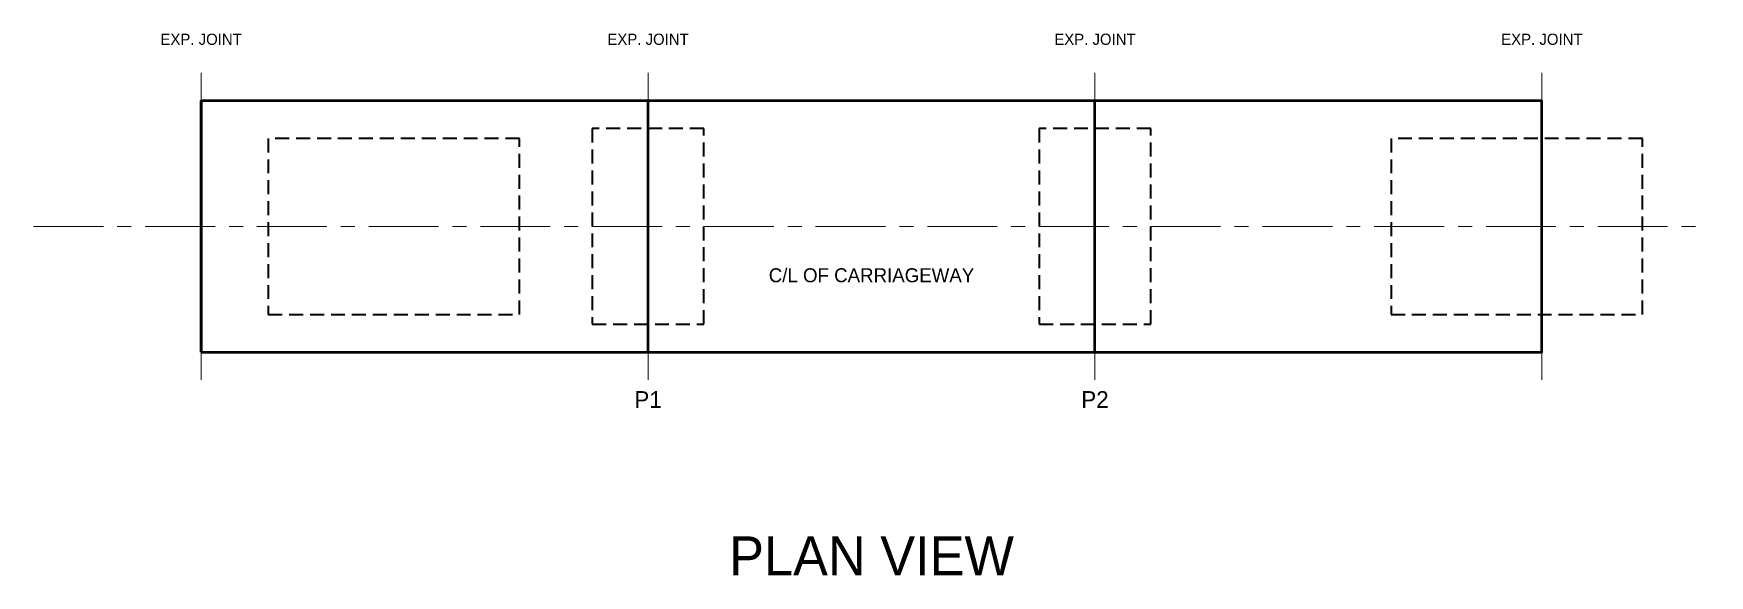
# Model space of a CAD drawing. Header units: metres. Extents: x -28 to 40, y -14 to 313.
# Drawn here: x -3 to 27, y -14 to -4.3 of the extents above.
import ezdxf
from ezdxf.enums import TextEntityAlignment as Align

# ---------------------------------------------------------------- set-up
doc = ezdxf.new("R2010")
doc.units = ezdxf.units.M
doc.linetypes.add('CENTER', pattern=[2, 1.25, -0.25, 0.25, -0.25])
doc.linetypes.add('HIDDEN', pattern=[0.375, 0.25, -0.125])
for name, color, linetype, lineweight in [('A-DIM', 1, 'CONTINUOUS', 18), ('A-GRID', 8, 'CENTER', 15), ('A-TEXT', 7, 'CONTINUOUS', 18), ('S-ABUT', 5, 'CONTINUOUS', 50), ('S-DECK', 4, 'CONTINUOUS', 50), ('S-FNDTN', 2, 'HIDDEN', 35), ('S-PIER', 3, 'CONTINUOUS', 50)]:
    doc.layers.add(name, color=color, linetype=linetype, lineweight=lineweight)

msp = doc.modelspace()

# ---------------------------------------------------------------- linework, layer by layer
at = {"layer": 'A-DIM', "linetype": 'CONTINUOUS'}
for p, q in [((0, -10.5), (0, -5)), ((8, -10.5), (8, -5)), ((16, -10.5), (16, -5)), ((24, -10.5), (24, -5))]:
    msp.add_line(p, q, dxfattribs=at)
at = {"layer": 'A-GRID', "linetype": 'CENTER'}
msp.add_line((-3, -7.75), (27, -7.75), dxfattribs=at)
at = {"layer": 'S-ABUT', "linetype": 'CONTINUOUS'}
for p, q in [((0, -10), (0, -5.5)), ((24, -10), (24, -5.5))]:
    msp.add_line(p, q, dxfattribs=at)
at = {"layer": 'S-DECK', "linetype": 'CONTINUOUS'}
msp.add_lwpolyline([(0, -10), (24, -10), (24, -5.5), (0, -5.5)], close=True, dxfattribs=at)
at = {"layer": 'S-FNDTN', "linetype": 'HIDDEN'}
for points in [[(7, -9.5), (9, -9.5), (9, -6), (7, -6)], [(15, -9.5), (17, -9.5), (17, -6), (15, -6)], [(1.2, -9.325), (5.7, -9.325), (5.7, -6.175), (1.2, -6.175)], [(21.3, -9.325), (25.8, -9.325), (25.8, -6.175), (21.3, -6.175)]]:
    msp.add_lwpolyline(points, close=True, dxfattribs=at)
at = {"layer": 'S-PIER', "linetype": 'CONTINUOUS'}
for p, q in [((8, -10), (8, -5.5)), ((16, -10), (16, -5.5))]:
    msp.add_line(p, q, dxfattribs=at)

# ---------------------------------------------------------------- texts
at = {"layer": 'A-DIM'}
for p in [(0, -4.5), (8, -4.5), (16, -4.5), (24, -4.5)]:
    msp.add_text('EXP. JOINT', height=0.2, dxfattribs=at).set_placement(p, align=Align.CENTER)
at = {"layer": 'A-GRID'}
msp.add_text('C/L OF CARRIAGEWAY', height=0.25, dxfattribs=at).set_placement((12, -8.75), align=Align.CENTER)
at = {"layer": 'A-TEXT'}
for s, height, p in [('P1', 0.3, (8, -11)), ('P2', 0.3, (16, -11)), ('PLAN VIEW', 0.7, (12, -14))]:
    msp.add_text(s, height=height, dxfattribs=at).set_placement(p, align=Align.CENTER)

doc.saveas('drawing.dxf')
